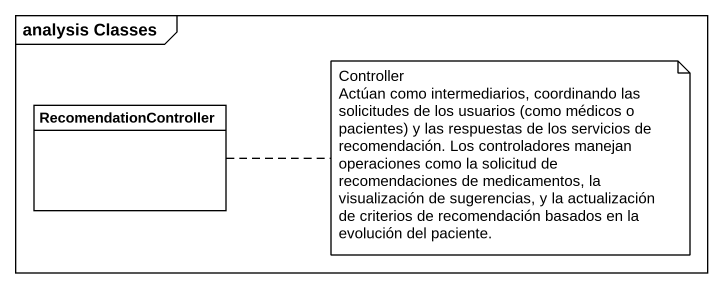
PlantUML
@startuml
mainframe analysis Classes
hide circle
hide empty members
class RecomendationController
note right of RecomendationController
  Controller
  Actúan como intermediarios, coordinando las solicitudes de los usuarios (como médicos o pacientes) y las respuestas de los servicios de recomendación. Los controladores manejan operaciones como la solicitud de recomendaciones de medicamentos, la visualización de sugerencias, y la actualización de criterios de recomendación basados en la evolución del paciente.
end note
@enduml
